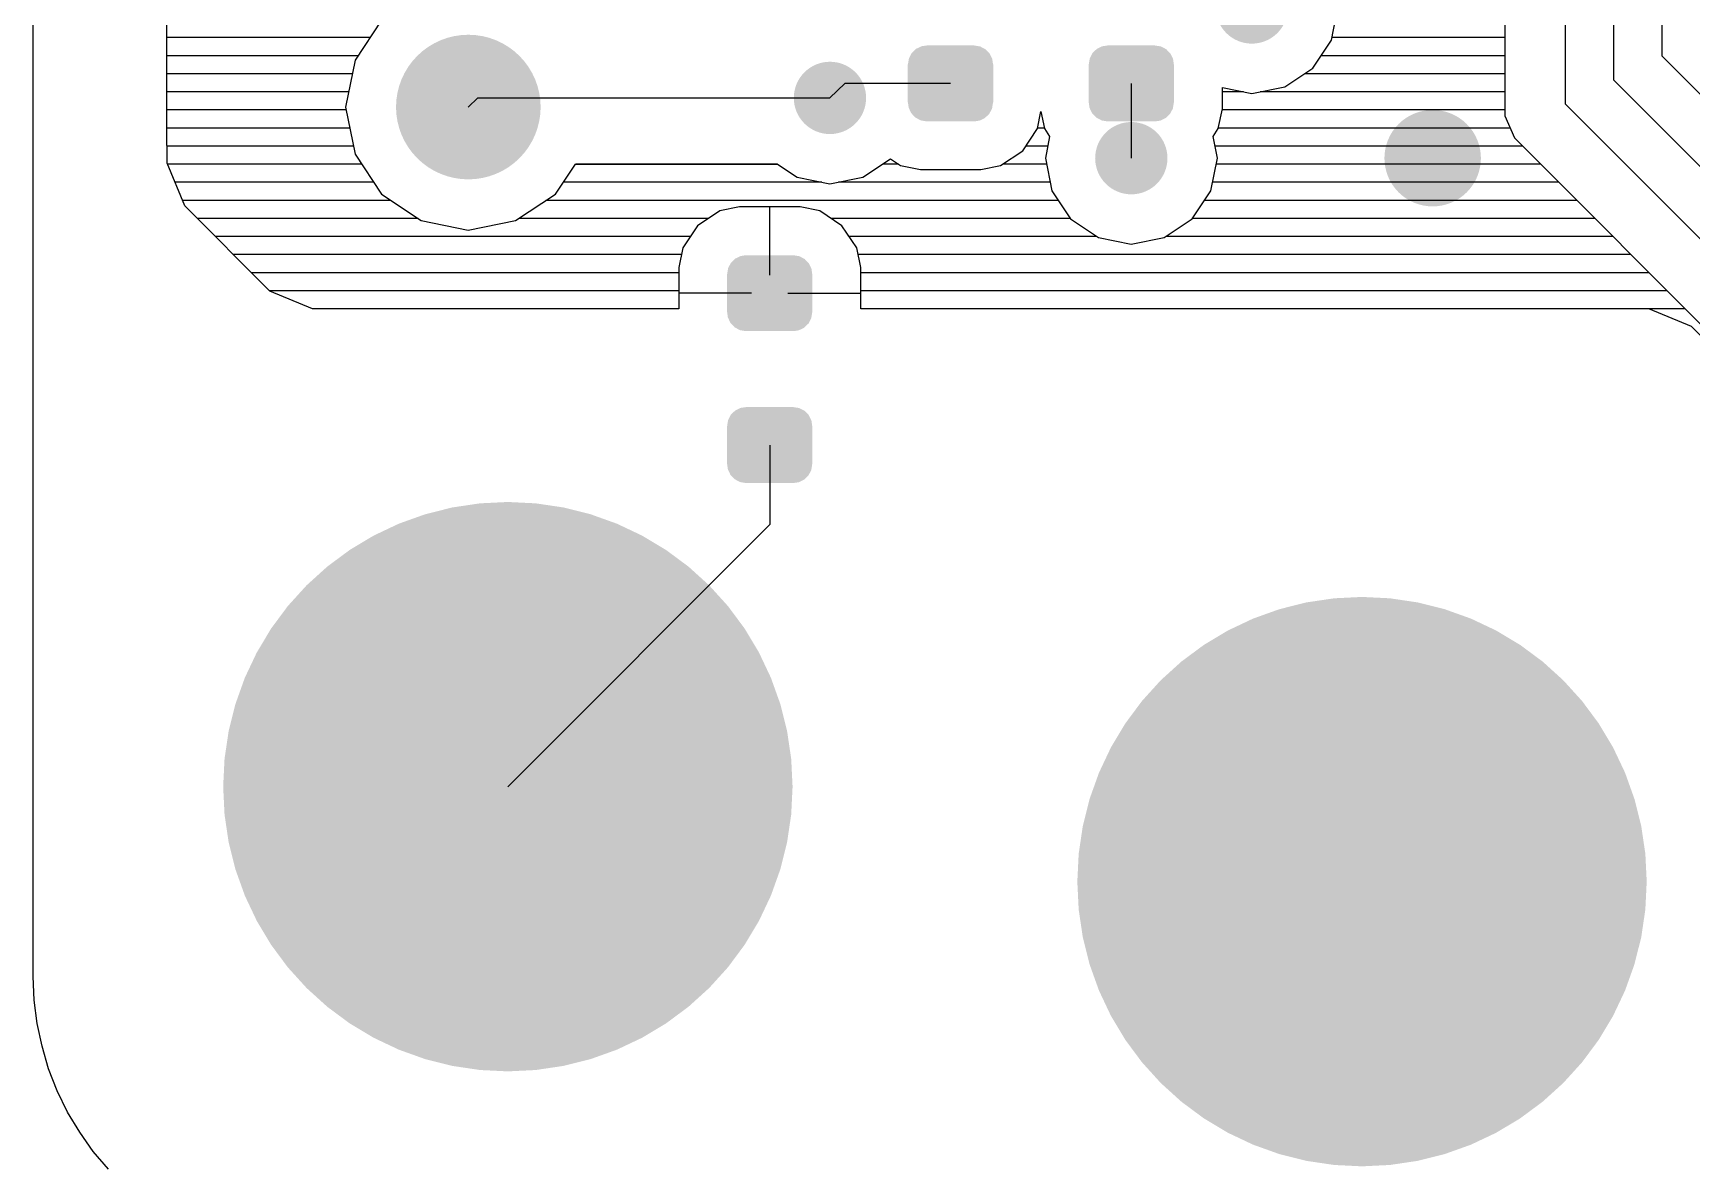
# Model space of a CAD drawing. Extents: x 295 to 953, y 10 to 290.
# Drawn here: x 522.48 to 560.92, y 71.16 to 97.46 of the extents above; entities that cross this region are included whole.
import ezdxf

# ---------------------------------------------------------------- set-up
doc = ezdxf.new("R2010")
doc.units = 0
doc.header["$LTSCALE"] = 5
doc.header["$MEASUREMENT"] = 0
doc.layers.get('0').update_dxf_attribs({"linetype": 'CONTINUOUS', "lineweight": 25})
doc.layers.add('DV-DPO-A6_BOT', color=7, linetype='CONTINUOUS')

msp = doc.modelspace()

# ---------------------------------------------------------------- linework, layer by layer
for points, const_width in [([(551.144, 98.058, -1), (550.306, 98.058, -1)], 0.838), ([(533.402, 95.75, -1), (531.726, 95.75, -1)], 1.676), ([(541.365, 95.962, -1), (540.527, 95.962, -1)], 0.838), ([(548.35, 94.565, -1), (547.512, 94.565, -1)], 0.838), ([(555.475, 94.565, -1), (554.357, 94.565, -1)], 1.118), ([(536.78, 79.997, -1), (530.181, 79.997, -1)], 6.599), ([(556.578, 77.796, -1), (549.979, 77.796, -1)], 6.599)]:
    msp.add_lwpolyline(points, format="xyb", close=True, dxfattribs=dict(const_width=const_width))
for points in [[(544.702, 96.877), (544.648, 96.989), (542.776, 96.877), (542.834, 96.989)], [(544.648, 96.989), (544.637, 97.001), (542.834, 96.989), (542.84, 97.001)], [(544.637, 97.001), (544.551, 97.089), (542.84, 97.001), (542.931, 97.089)], [(544.551, 97.089), (544.535, 97.098), (542.931, 97.089), (542.94, 97.098)], [(544.535, 97.098), (544.428, 97.154), (542.94, 97.098), (543.057, 97.154)], [(544.428, 97.154), (544.401, 97.159), (543.057, 97.154), (543.066, 97.159)], [(544.401, 97.159), (544.29, 97.177), (543.066, 97.159), (543.189, 97.177)], [(548.893, 96.877), (548.839, 96.989), (546.967, 96.877), (547.025, 96.989)], [(548.839, 96.989), (548.828, 97.001), (547.025, 96.989), (547.031, 97.001)], [(548.828, 97.001), (548.742, 97.089), (547.031, 97.001), (547.122, 97.089)], [(548.742, 97.089), (548.726, 97.098), (547.122, 97.089), (547.131, 97.098)], [(548.726, 97.098), (548.619, 97.154), (547.131, 97.098), (547.248, 97.154)], [(548.619, 97.154), (548.592, 97.159), (547.248, 97.154), (547.257, 97.159)], [(548.592, 97.159), (548.481, 97.177), (547.257, 97.159), (547.38, 97.177)], [(544.729, 95.856), (544.729, 96.739), (542.751, 95.856), (542.751, 96.739)], [(544.726, 96.739), (544.708, 96.863), (542.754, 96.739), (542.774, 96.863)], [(544.708, 96.863), (544.702, 96.877), (542.774, 96.863), (542.776, 96.877)], [(548.92, 95.856), (548.92, 96.739), (546.942, 95.856), (546.942, 96.739)], [(548.917, 96.739), (548.899, 96.863), (546.945, 96.739), (546.965, 96.863)], [(548.899, 96.863), (548.893, 96.877), (546.965, 96.863), (546.967, 96.877)], [(544.706, 95.732), (544.726, 95.856), (542.771, 95.732), (542.754, 95.856)], [(544.704, 95.718), (544.706, 95.732), (542.778, 95.718), (542.771, 95.732)], [(548.897, 95.732), (548.917, 95.856), (546.962, 95.732), (546.945, 95.856)], [(548.895, 95.718), (548.897, 95.732), (546.969, 95.718), (546.962, 95.732)], [(544.646, 95.606), (544.704, 95.718), (542.832, 95.606), (542.778, 95.718)], [(544.64, 95.594), (544.646, 95.606), (542.843, 95.594), (542.832, 95.606)], [(544.548, 95.506), (544.64, 95.594), (542.928, 95.506), (542.843, 95.594)], [(544.54, 95.497), (544.548, 95.506), (542.945, 95.497), (542.928, 95.506)], [(544.423, 95.44), (544.54, 95.497), (543.052, 95.44), (542.945, 95.497)], [(544.414, 95.436), (544.423, 95.44), (543.078, 95.436), (543.052, 95.44)], [(544.29, 95.417), (544.414, 95.436), (543.189, 95.417), (543.078, 95.436)], [(548.837, 95.606), (548.895, 95.718), (547.023, 95.606), (546.969, 95.718)], [(548.831, 95.594), (548.837, 95.606), (547.034, 95.594), (547.023, 95.606)], [(548.739, 95.506), (548.831, 95.594), (547.119, 95.506), (547.034, 95.594)], [(548.731, 95.497), (548.739, 95.506), (547.136, 95.497), (547.119, 95.506)], [(548.614, 95.44), (548.731, 95.497), (547.243, 95.44), (547.136, 95.497)], [(548.605, 95.436), (548.614, 95.44), (547.269, 95.436), (547.243, 95.44)], [(548.481, 95.417), (548.605, 95.436), (547.38, 95.417), (547.269, 95.436)], [(540.344, 92.236), (540.237, 92.293), (538.749, 92.236), (538.866, 92.293)], [(540.237, 92.293), (540.21, 92.297), (538.866, 92.293), (538.875, 92.297)], [(540.21, 92.297), (540.099, 92.316), (538.875, 92.297), (538.998, 92.316)], [(540.535, 91.877), (540.517, 92.001), (538.563, 91.877), (538.583, 92.001)], [(540.517, 92.001), (540.511, 92.015), (538.583, 92.001), (538.585, 92.015)], [(540.511, 92.015), (540.457, 92.127), (538.585, 92.015), (538.643, 92.127)], [(540.457, 92.127), (540.446, 92.139), (538.643, 92.127), (538.649, 92.139)], [(540.446, 92.139), (540.36, 92.228), (538.649, 92.139), (538.74, 92.228)], [(540.36, 92.228), (540.344, 92.236), (538.74, 92.228), (538.749, 92.236)], [(540.538, 90.994), (540.538, 91.877), (538.56, 90.994), (538.56, 91.877)], [(540.515, 90.871), (540.535, 90.994), (538.58, 90.871), (538.563, 90.994)], [(540.513, 90.857), (540.515, 90.871), (538.587, 90.857), (538.58, 90.871)], [(540.455, 90.745), (540.513, 90.857), (538.641, 90.745), (538.587, 90.857)], [(540.449, 90.733), (540.455, 90.745), (538.652, 90.733), (538.641, 90.745)], [(540.357, 90.644), (540.449, 90.733), (538.737, 90.644), (538.652, 90.733)], [(540.349, 90.635), (540.357, 90.644), (538.754, 90.635), (538.737, 90.644)], [(540.232, 90.579), (540.349, 90.635), (538.861, 90.579), (538.754, 90.635)], [(540.223, 90.574), (540.232, 90.579), (538.887, 90.574), (538.861, 90.579)], [(540.099, 90.556), (540.223, 90.574), (538.998, 90.556), (538.887, 90.574)], [(540.535, 88.357), (540.517, 88.481), (538.563, 88.357), (538.583, 88.481)], [(540.517, 88.481), (540.511, 88.495), (538.583, 88.481), (538.585, 88.495)], [(540.511, 88.495), (540.457, 88.607), (538.585, 88.495), (538.643, 88.607)], [(540.457, 88.607), (540.446, 88.619), (538.643, 88.607), (538.649, 88.619)], [(540.446, 88.619), (540.36, 88.707), (538.649, 88.619), (538.74, 88.707)], [(540.36, 88.707), (540.344, 88.716), (538.74, 88.707), (538.749, 88.716)], [(540.344, 88.716), (540.237, 88.772), (538.749, 88.716), (538.866, 88.772)], [(540.237, 88.772), (540.21, 88.777), (538.866, 88.772), (538.875, 88.777)], [(540.21, 88.777), (540.099, 88.795), (538.875, 88.777), (538.998, 88.795)], [(540.538, 87.474), (540.538, 88.357), (538.56, 87.474), (538.56, 88.357)], [(540.515, 87.35), (540.535, 87.474), (538.58, 87.35), (538.563, 87.474)], [(540.513, 87.336), (540.515, 87.35), (538.587, 87.336), (538.58, 87.35)], [(540.455, 87.224), (540.513, 87.336), (538.641, 87.224), (538.587, 87.336)], [(540.449, 87.212), (540.455, 87.224), (538.652, 87.212), (538.641, 87.224)], [(540.357, 87.124), (540.449, 87.212), (538.737, 87.124), (538.652, 87.212)], [(540.349, 87.115), (540.357, 87.124), (538.754, 87.115), (538.737, 87.124)], [(540.232, 87.058), (540.349, 87.115), (538.861, 87.058), (538.754, 87.115)], [(540.223, 87.054), (540.232, 87.058), (538.887, 87.054), (538.861, 87.058)], [(540.099, 87.035), (540.223, 87.054), (538.998, 87.035), (538.887, 87.054)]]:
    msp.add_solid(points)
at = {"layer": 'DV-DPO-A6_BOT'}
for p, q in [((522.478, 75.599), (522.478, 271.397)), ((560.224, 116.498), (560.224, 96.94)), ((559.107, 115.939), (559.107, 96.381)), ((557.989, 115.38), (557.989, 95.822)), ((556.592, 105.691), (556.592, 96.102)), ((525.579, 95.264), (525.579, 98.058)), ((552.569, 97.298), (552.72, 98.058)), ((530.552, 97.761), (529.938, 96.839)), ((530.284, 97.359), (525.579, 97.359)), ((552.139, 96.649), (552.569, 97.298)), ((556.592, 97.359), (552.58, 97.359)), ((530.005, 96.94), (525.579, 96.94)), ((556.592, 96.94), (552.334, 96.94)), ((560.224, 96.94), (567.489, 89.676)), ((529.87, 96.521), (525.579, 96.521)), ((529.938, 96.839), (529.72, 95.75)), ((551.49, 96.219), (552.139, 96.649)), ((556.592, 96.521), (551.949, 96.521)), ((541.287, 96.297), (540.946, 95.962)), ((543.74, 96.297), (541.287, 96.297)), ((547.931, 96.297), (547.931, 94.565)), ((550.043, 95.705), (550.043, 96.202)), ((550.043, 96.202), (550.725, 96.063)), ((550.725, 96.063), (551.49, 96.219)), ((559.107, 96.381), (566.371, 89.117)), ((529.787, 96.102), (525.579, 96.102)), ((529.72, 95.75), (529.938, 94.66)), ((532.782, 95.962), (532.564, 95.75)), ((532.782, 95.962), (540.946, 95.962)), ((550.535, 96.102), (550.043, 96.102)), ((556.592, 96.102), (550.92, 96.102)), ((556.592, 96.102), (556.592, 95.549)), ((557.989, 95.822), (565.254, 88.558)), ((529.731, 95.683), (525.579, 95.683)), ((545.757, 95.252), (545.835, 95.644)), ((545.835, 95.644), (545.919, 95.252)), ((549.948, 95.252), (550.043, 95.705)), ((556.592, 95.683), (550.038, 95.683)), ((556.592, 95.549), (556.81, 95.034)), ((525.584, 94.448), (525.579, 95.264)), ((529.815, 95.264), (525.584, 95.264)), ((545.416, 94.738), (545.757, 95.252)), ((545.914, 95.264), (545.763, 95.264)), ((545.919, 95.252), (546.037, 95.068)), ((546.037, 95.068), (545.942, 94.565)), ((549.831, 95.068), (549.948, 95.252)), ((549.926, 94.565), (549.831, 95.068)), ((556.71, 95.264), (549.954, 95.264)), ((556.81, 95.034), (563.857, 87.982)), ((529.898, 94.845), (525.584, 94.845)), ((529.938, 94.66), (530.552, 93.732)), ((544.902, 94.392), (545.416, 94.738)), ((545.997, 94.845), (545.489, 94.845)), ((556.995, 94.845), (549.87, 94.845)), ((525.992, 93.459), (525.584, 94.448)), ((530.088, 94.425), (525.59, 94.425)), ((534.581, 93.732), (535.045, 94.425)), ((539.728, 94.425), (535.045, 94.425)), ((535.045, 94.425), (539.728, 94.425)), ((539.728, 94.425), (540.186, 94.124)), ((541.711, 94.124), (542.348, 94.548)), ((542.533, 94.425), (542.17, 94.425)), ((542.348, 94.548), (542.583, 94.392)), ((542.583, 94.392), (543.041, 94.302)), ((543.041, 94.302), (544.444, 94.302)), ((544.444, 94.302), (544.902, 94.392)), ((545.97, 94.425), (544.952, 94.425)), ((545.942, 94.565), (546.092, 93.805)), ((549.775, 93.805), (549.926, 94.565)), ((557.414, 94.425), (549.898, 94.425)), ((530.368, 94.006), (525.763, 94.006)), ((540.756, 94.006), (534.766, 94.006)), ((540.186, 94.124), (540.946, 93.967)), ((540.946, 93.967), (541.711, 94.124)), ((546.053, 94.006), (541.141, 94.006)), ((557.833, 94.006), (549.814, 94.006)), ((530.77, 93.587), (525.937, 93.587)), ((527.965, 91.486), (525.992, 93.459)), ((530.552, 93.732), (531.474, 93.118)), ((533.659, 93.118), (534.581, 93.732)), ((546.232, 93.587), (534.363, 93.587)), ((538.85, 93.436), (538.392, 93.347)), ((540.253, 93.436), (538.85, 93.436)), ((539.549, 91.855), (539.549, 93.436)), ((540.711, 93.347), (540.253, 93.436)), ((546.092, 93.805), (546.523, 93.157)), ((549.345, 93.157), (549.775, 93.805)), ((558.252, 93.587), (549.635, 93.587)), ((531.402, 93.168), (526.283, 93.168)), ((531.474, 93.118), (532.564, 92.9)), ((532.564, 92.9), (533.659, 93.118)), ((538.135, 93.168), (533.732, 93.168)), ((538.392, 93.347), (537.878, 93)), ((541.225, 93), (540.711, 93.347)), ((546.517, 93.168), (540.968, 93.168)), ((546.523, 93.157), (547.171, 92.727)), ((548.696, 92.727), (549.345, 93.157)), ((558.671, 93.168), (549.35, 93.168)), ((537.71, 92.749), (526.702, 92.749)), ((537.878, 93), (537.537, 92.486)), ((541.566, 92.486), (541.225, 93)), ((547.132, 92.749), (541.393, 92.749)), ((547.171, 92.727), (547.931, 92.57)), ((547.931, 92.57), (548.696, 92.727)), ((559.09, 92.749), (548.736, 92.749)), ((537.504, 92.33), (527.121, 92.33)), ((537.537, 92.486), (537.442, 92.028)), ((541.661, 92.028), (541.566, 92.486)), ((559.509, 92.33), (541.6, 92.33)), ((537.442, 91.911), (527.54, 91.911)), ((537.442, 92.028), (537.442, 91.073)), ((541.661, 91.073), (541.661, 92.028)), ((559.928, 91.911), (541.661, 91.911)), ((537.442, 91.492), (527.959, 91.492)), ((528.954, 91.073), (527.965, 91.486)), ((539.13, 91.436), (537.442, 91.436)), ((539.968, 91.436), (541.661, 91.436)), ((560.347, 91.492), (541.661, 91.492)), ((537.442, 91.073), (528.954, 91.073)), ((559.928, 91.073), (541.661, 91.073)), ((560.767, 91.073), (559.928, 91.073)), ((560.917, 90.665), (559.928, 91.073)), ((563.857, 87.72), (560.917, 90.665)), ((539.549, 87.915), (539.549, 86.071)), ((539.549, 86.071), (533.48, 79.997)), ((522.5, 75.052), (522.478, 75.599)), ((522.567, 74.51), (522.5, 75.052)), ((522.684, 73.979), (522.567, 74.51)), ((522.835, 73.454), (522.684, 73.979)), ((523.036, 72.945), (522.835, 73.454)), ((523.277, 72.453), (523.036, 72.945)), ((523.556, 71.99), (523.277, 72.453)), ((523.869, 71.543), (523.556, 71.99)), ((524.227, 71.129), (523.869, 71.543))]:
    msp.add_line(p, q, dxfattribs=at)

doc.saveas('drawing.dxf')
